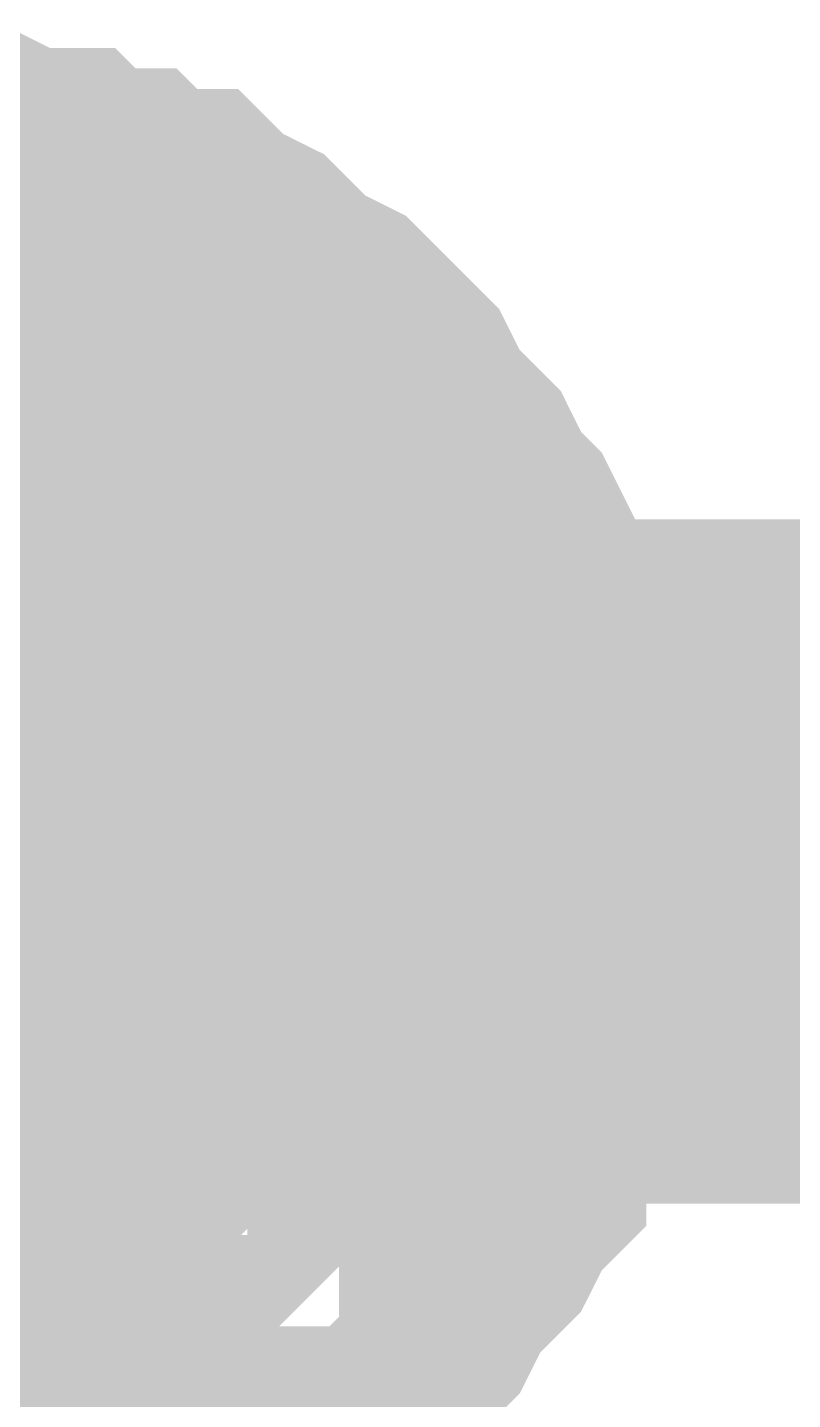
# Model space of a CAD drawing. Header units: inches. Extents: x 0 to 841, y 0 to 594.
# Drawn here: x 430.168 to 431.006, y 551.906 to 553.409 of the extents above; entities that cross this region are included whole.
import ezdxf

# ---------------------------------------------------------------- set-up
doc = ezdxf.new("R2010")
doc.units = ezdxf.units.IN
doc.layers.add('Sheet', color=255, linetype='Continuous')

msp = doc.modelspace()

# ---------------------------------------------------------------- linework, layer by layer
at = {"layer": 'Sheet'}
for points in [[(429.9997, 553.2591, 0.2997, 0.2997, 0), (430.0446, 553.2591, 0.2997, 0.2997, 0), (430.0895, 553.2591, 0.2997, 0.2997, 0), (430.1119, 553.2591, 0.2997, 0.2997, 0), (430.1569, 553.2366, 0.2997, 0.2997, 0), (430.2018, 553.2366, 0.2997, 0.2997, 0), (430.2242, 553.2142, 0.2997, 0.2997, 0), (430.2691, 553.2142, 0.2997, 0.2997, 0), (430.2916, 553.1917, 0.2997, 0.2997, 0), (430.3365, 553.1917, 0.2997, 0.2997, 0), (430.359, 553.1692, 0.2997, 0.2997, 0), (430.4039, 553.1468, 0.2997, 0.2997, 0), (430.4264, 553.1243, 0.2997, 0.2997, 0), (430.4488, 553.1019, 0.2997, 0.2997, 0), (430.4937, 553.0794, 0.2997, 0.2997, 0), (430.5162, 553.0569, 0.2997, 0.2997, 0), (430.5386, 553.0345, 0.2997, 0.2997, 0), (430.5611, 553.012, 0.2997, 0.2997, 0), (430.5836, 552.9671, 0.2997, 0.2997, 0), (430.606, 552.9446, 0.2997, 0.2997, 0), (430.6285, 552.9222, 0.2997, 0.2997, 0), (430.6509, 552.8773, 0.2997, 0.2997, 0), (430.6734, 552.8548, 0.2997, 0.2997, 0), (430.6958, 552.8099, 0.2997, 0.2997, 0), (430.6958, 552.7874, 0.2997, 0.2997, 0), (430.7183, 552.7425, 0.2997, 0.2997, 0), (430.7183, 552.7201, 0.2997, 0.2997, 0), (430.7408, 552.6751, 0.2997, 0.2997, 0), (430.7408, 552.6527, 0.2997, 0.2997, 0), (430.7632, 552.6078, 0.2997, 0.2997, 0), (430.7632, 552.5628, 0.2997, 0.2997, 0), (430.7632, 552.5404, 0.2997, 0.2997, 0), (430.7632, 552.4955, 0.2997, 0.2997, 0)], [(429.9997, 553.2591, 0.2997, 0.2997, 0), (430.0446, 553.2591, 0.2997, 0.2997, 0), (430.0895, 553.2591, 0.2997, 0.2997, 0), (430.1119, 553.2591, 0.2997, 0.2997, 0), (430.1569, 553.2366, 0.2997, 0.2997, 0), (430.2018, 553.2366, 0.2997, 0.2997, 0), (430.2242, 553.2142, 0.2997, 0.2997, 0), (430.2691, 553.2142, 0.2997, 0.2997, 0), (430.2916, 553.1917, 0.2997, 0.2997, 0), (430.3365, 553.1917, 0.2997, 0.2997, 0), (430.359, 553.1692, 0.2997, 0.2997, 0), (430.4039, 553.1468, 0.2997, 0.2997, 0), (430.4264, 553.1243, 0.2997, 0.2997, 0), (430.4488, 553.1019, 0.2997, 0.2997, 0), (430.4937, 553.0794, 0.2997, 0.2997, 0), (430.5162, 553.0569, 0.2997, 0.2997, 0), (430.5386, 553.0345, 0.2997, 0.2997, 0), (430.5611, 553.012, 0.2997, 0.2997, 0), (430.5836, 552.9671, 0.2997, 0.2997, 0), (430.606, 552.9446, 0.2997, 0.2997, 0), (430.6285, 552.9222, 0.2997, 0.2997, 0), (430.6509, 552.8773, 0.2997, 0.2997, 0), (430.6734, 552.8548, 0.2997, 0.2997, 0), (430.6958, 552.8099, 0.2997, 0.2997, 0), (430.6958, 552.7874, 0.2997, 0.2997, 0), (430.7183, 552.7425, 0.2997, 0.2997, 0), (430.7183, 552.7201, 0.2997, 0.2997, 0), (430.7408, 552.6751, 0.2997, 0.2997, 0), (430.7408, 552.6527, 0.2997, 0.2997, 0), (430.7632, 552.6078, 0.2997, 0.2997, 0), (430.7632, 552.5628, 0.2997, 0.2997, 0), (430.7632, 552.5404, 0.2997, 0.2997, 0), (430.7632, 552.4955, 0.2997, 0.2997, 0)], [(430.1119, 553.2591, 0.0991, 0.0991, 0), (430.1569, 553.2366, 0.0991, 0.0991, 0), (430.2018, 553.2366, 0.0991, 0.0991, 0), (430.2242, 553.2142, 0.0991, 0.0991, 0), (430.2691, 553.2142, 0.0991, 0.0991, 0), (430.2916, 553.1917, 0.0991, 0.0991, 0), (430.3365, 553.1917, 0.0991, 0.0991, 0), (430.359, 553.1692, 0.0991, 0.0991, 0), (430.4039, 553.1468, 0.0991, 0.0991, 0), (430.4264, 553.1243, 0.0991, 0.0991, 0), (430.4488, 553.1019, 0.0991, 0.0991, 0), (430.4937, 553.0794, 0.0991, 0.0991, 0), (430.5162, 553.0569, 0.0991, 0.0991, 0), (430.5386, 553.0345, 0.0991, 0.0991, 0), (430.5611, 553.012, 0.0991, 0.0991, 0), (430.5836, 552.9671, 0.0991, 0.0991, 0), (430.606, 552.9446, 0.0991, 0.0991, 0), (430.6285, 552.9222, 0.0991, 0.0991, 0), (430.6509, 552.8773, 0.0991, 0.0991, 0), (430.6734, 552.8548, 0.0991, 0.0991, 0), (430.6958, 552.8099, 0.0991, 0.0991, 0), (430.6958, 552.7874, 0.0991, 0.0991, 0), (430.7183, 552.7425, 0.0991, 0.0991, 0), (430.7183, 552.7201, 0.0991, 0.0991, 0), (430.7408, 552.6751, 0.0991, 0.0991, 0), (430.7408, 552.6527, 0.0991, 0.0991, 0), (430.7632, 552.6078, 0.0991, 0.0991, 0), (430.7632, 552.5628, 0.0991, 0.0991, 0), (430.7632, 552.5404, 0.0991, 0.0991, 0), (430.7632, 552.4955, 0.0991, 0.0991, 0)], [(430.1119, 553.2591, 0.0991, 0.0991, 0), (430.1569, 553.2366, 0.0991, 0.0991, 0), (430.2018, 553.2366, 0.0991, 0.0991, 0), (430.2242, 553.2142, 0.0991, 0.0991, 0), (430.2691, 553.2142, 0.0991, 0.0991, 0), (430.2916, 553.1917, 0.0991, 0.0991, 0), (430.3365, 553.1917, 0.0991, 0.0991, 0), (430.359, 553.1692, 0.0991, 0.0991, 0), (430.4039, 553.1468, 0.0991, 0.0991, 0), (430.4264, 553.1243, 0.0991, 0.0991, 0), (430.4488, 553.1019, 0.0991, 0.0991, 0), (430.4937, 553.0794, 0.0991, 0.0991, 0), (430.5162, 553.0569, 0.0991, 0.0991, 0), (430.5386, 553.0345, 0.0991, 0.0991, 0), (430.5611, 553.012, 0.0991, 0.0991, 0), (430.5836, 552.9671, 0.0991, 0.0991, 0), (430.606, 552.9446, 0.0991, 0.0991, 0), (430.6285, 552.9222, 0.0991, 0.0991, 0), (430.6509, 552.8773, 0.0991, 0.0991, 0), (430.6734, 552.8548, 0.0991, 0.0991, 0), (430.6958, 552.8099, 0.0991, 0.0991, 0), (430.6958, 552.7874, 0.0991, 0.0991, 0), (430.7183, 552.7425, 0.0991, 0.0991, 0), (430.7183, 552.7201, 0.0991, 0.0991, 0), (430.7408, 552.6751, 0.0991, 0.0991, 0), (430.7408, 552.6527, 0.0991, 0.0991, 0), (430.7632, 552.6078, 0.0991, 0.0991, 0), (430.7632, 552.5628, 0.0991, 0.0991, 0), (430.7632, 552.5404, 0.0991, 0.0991, 0), (430.7632, 552.4955, 0.0991, 0.0991, 0)], [(429.9997, 552.9896, 0.2997, 0.2997, 0), (430.0221, 552.9896, 0.2997, 0.2997, 0), (430.0446, 552.9896, 0.2997, 0.2997, 0), (430.0895, 552.9896, 0.2997, 0.2997, 0), (430.1119, 552.9896, 0.2997, 0.2997, 0), (430.1344, 552.9671, 0.2997, 0.2997, 0), (430.1569, 552.9671, 0.2997, 0.2997, 0), (430.1793, 552.9671, 0.2997, 0.2997, 0), (430.2018, 552.9446, 0.2997, 0.2997, 0), (430.2242, 552.9446, 0.2997, 0.2997, 0), (430.2467, 552.9222, 0.2997, 0.2997, 0), (430.2691, 552.9222, 0.2997, 0.2997, 0), (430.2916, 552.8997, 0.2997, 0.2997, 0), (430.3141, 552.8997, 0.2997, 0.2997, 0), (430.3365, 552.8773, 0.2997, 0.2997, 0), (430.359, 552.8548, 0.2997, 0.2997, 0), (430.359, 552.8548, 0.2997, 0.2997, 0), (430.3814, 552.8324, 0.2997, 0.2997, 0), (430.4039, 552.8099, 0.2997, 0.2997, 0), (430.4264, 552.7874, 0.2997, 0.2997, 0), (430.4264, 552.765, 0.2997, 0.2997, 0), (430.4488, 552.7425, 0.2997, 0.2997, 0), (430.4488, 552.7201, 0.2997, 0.2997, 0), (430.4713, 552.6976, 0.2997, 0.2997, 0), (430.4713, 552.6751, 0.2997, 0.2997, 0), (430.4937, 552.6751, 0.2997, 0.2997, 0), (430.4937, 552.6302, 0.2997, 0.2997, 0), (430.4937, 552.6078, 0.2997, 0.2997, 0), (430.5162, 552.5853, 0.2997, 0.2997, 0), (430.5162, 552.5628, 0.2997, 0.2997, 0), (430.5162, 552.5404, 0.2997, 0.2997, 0), (430.5162, 552.5179, 0.2997, 0.2997, 0), (430.5162, 552.4955, 0.2997, 0.2997, 0)], [(429.9997, 552.9896, 0.2997, 0.2997, 0), (430.0221, 552.9896, 0.2997, 0.2997, 0), (430.0446, 552.9896, 0.2997, 0.2997, 0), (430.0895, 552.9896, 0.2997, 0.2997, 0), (430.1119, 552.9896, 0.2997, 0.2997, 0), (430.1344, 552.9671, 0.2997, 0.2997, 0), (430.1569, 552.9671, 0.2997, 0.2997, 0), (430.1793, 552.9671, 0.2997, 0.2997, 0), (430.2018, 552.9446, 0.2997, 0.2997, 0), (430.2242, 552.9446, 0.2997, 0.2997, 0), (430.2467, 552.9222, 0.2997, 0.2997, 0), (430.2691, 552.9222, 0.2997, 0.2997, 0), (430.2916, 552.8997, 0.2997, 0.2997, 0), (430.3141, 552.8997, 0.2997, 0.2997, 0), (430.3365, 552.8773, 0.2997, 0.2997, 0), (430.359, 552.8548, 0.2997, 0.2997, 0), (430.359, 552.8548, 0.2997, 0.2997, 0), (430.3814, 552.8324, 0.2997, 0.2997, 0), (430.4039, 552.8099, 0.2997, 0.2997, 0), (430.4264, 552.7874, 0.2997, 0.2997, 0), (430.4264, 552.765, 0.2997, 0.2997, 0), (430.4488, 552.7425, 0.2997, 0.2997, 0), (430.4488, 552.7201, 0.2997, 0.2997, 0), (430.4713, 552.6976, 0.2997, 0.2997, 0), (430.4713, 552.6751, 0.2997, 0.2997, 0), (430.4937, 552.6751, 0.2997, 0.2997, 0), (430.4937, 552.6302, 0.2997, 0.2997, 0), (430.4937, 552.6078, 0.2997, 0.2997, 0), (430.5162, 552.5853, 0.2997, 0.2997, 0), (430.5162, 552.5628, 0.2997, 0.2997, 0), (430.5162, 552.5404, 0.2997, 0.2997, 0), (430.5162, 552.5179, 0.2997, 0.2997, 0), (430.5162, 552.4955, 0.2997, 0.2997, 0)], [(430.1119, 552.9896, 0.0991, 0.0991, 0), (430.1344, 552.9671, 0.0991, 0.0991, 0), (430.1569, 552.9671, 0.0991, 0.0991, 0), (430.1793, 552.9671, 0.0991, 0.0991, 0), (430.2018, 552.9446, 0.0991, 0.0991, 0), (430.2242, 552.9446, 0.0991, 0.0991, 0), (430.2467, 552.9222, 0.0991, 0.0991, 0), (430.2691, 552.9222, 0.0991, 0.0991, 0), (430.2916, 552.8997, 0.0991, 0.0991, 0), (430.3141, 552.8997, 0.0991, 0.0991, 0), (430.3365, 552.8773, 0.0991, 0.0991, 0), (430.359, 552.8548, 0.0991, 0.0991, 0), (430.359, 552.8548, 0.0991, 0.0991, 0), (430.3814, 552.8324, 0.0991, 0.0991, 0), (430.4039, 552.8099, 0.0991, 0.0991, 0), (430.4264, 552.7874, 0.0991, 0.0991, 0), (430.4264, 552.765, 0.0991, 0.0991, 0), (430.4488, 552.7425, 0.0991, 0.0991, 0), (430.4488, 552.7201, 0.0991, 0.0991, 0), (430.4713, 552.6976, 0.0991, 0.0991, 0), (430.4713, 552.6751, 0.0991, 0.0991, 0), (430.4937, 552.6751, 0.0991, 0.0991, 0), (430.4937, 552.6302, 0.0991, 0.0991, 0), (430.4937, 552.6078, 0.0991, 0.0991, 0), (430.5162, 552.5853, 0.0991, 0.0991, 0), (430.5162, 552.5628, 0.0991, 0.0991, 0), (430.5162, 552.5404, 0.0991, 0.0991, 0), (430.5162, 552.5179, 0.0991, 0.0991, 0), (430.5162, 552.4955, 0.0991, 0.0991, 0)], [(430.1119, 552.9896, 0.0991, 0.0991, 0), (430.1344, 552.9671, 0.0991, 0.0991, 0), (430.1569, 552.9671, 0.0991, 0.0991, 0), (430.1793, 552.9671, 0.0991, 0.0991, 0), (430.2018, 552.9446, 0.0991, 0.0991, 0), (430.2242, 552.9446, 0.0991, 0.0991, 0), (430.2467, 552.9222, 0.0991, 0.0991, 0), (430.2691, 552.9222, 0.0991, 0.0991, 0), (430.2916, 552.8997, 0.0991, 0.0991, 0), (430.3141, 552.8997, 0.0991, 0.0991, 0), (430.3365, 552.8773, 0.0991, 0.0991, 0), (430.359, 552.8548, 0.0991, 0.0991, 0), (430.359, 552.8548, 0.0991, 0.0991, 0), (430.3814, 552.8324, 0.0991, 0.0991, 0), (430.4039, 552.8099, 0.0991, 0.0991, 0), (430.4264, 552.7874, 0.0991, 0.0991, 0), (430.4264, 552.765, 0.0991, 0.0991, 0), (430.4488, 552.7425, 0.0991, 0.0991, 0), (430.4488, 552.7201, 0.0991, 0.0991, 0), (430.4713, 552.6976, 0.0991, 0.0991, 0), (430.4713, 552.6751, 0.0991, 0.0991, 0), (430.4937, 552.6751, 0.0991, 0.0991, 0), (430.4937, 552.6302, 0.0991, 0.0991, 0), (430.4937, 552.6078, 0.0991, 0.0991, 0), (430.5162, 552.5853, 0.0991, 0.0991, 0), (430.5162, 552.5628, 0.0991, 0.0991, 0), (430.5162, 552.5404, 0.0991, 0.0991, 0), (430.5162, 552.5179, 0.0991, 0.0991, 0), (430.5162, 552.4955, 0.0991, 0.0991, 0)], [(445.0015, 552.4955, 0.7493, 0.7493, 0), (429.9997, 552.4955, 0.7493, 0.7493, 0), (412.505, 552.4955, 0.7493, 0.7493, 0), (412.505, 552.4955, 0.7493, 0.7493, 0), (405.0041, 552.4955, 0.7493, 0.7493, 0), (405.0041, 552.4955, 0.7493, 0.7493, 0)], [(429.9997, 549.98, 0.7493, 0.7493, 0), (429.9997, 552.4955, 0.7493, 0.7493, 0)], [(430.5162, 552.4955, 0.2997, 0.2997, 0), (430.5162, 552.473, 0.2997, 0.2997, 0), (430.5162, 552.4505, 0.2997, 0.2997, 0), (430.5162, 552.4056, 0.2997, 0.2997, 0), (430.5162, 552.3832, 0.2997, 0.2997, 0), (430.4937, 552.3607, 0.2997, 0.2997, 0), (430.4937, 552.3382, 0.2997, 0.2997, 0), (430.4937, 552.3158, 0.2997, 0.2997, 0), (430.4713, 552.2933, 0.2997, 0.2997, 0), (430.4713, 552.2709, 0.2997, 0.2997, 0), (430.4488, 552.2484, 0.2997, 0.2997, 0), (430.4488, 552.226, 0.2997, 0.2997, 0), (430.4264, 552.2035, 0.2997, 0.2997, 0), (430.4264, 552.181, 0.2997, 0.2997, 0), (430.4039, 552.1586, 0.2997, 0.2997, 0), (430.3814, 552.1361, 0.2997, 0.2997, 0), (430.359, 552.1361, 0.2997, 0.2997, 0), (430.359, 552.1137, 0.2997, 0.2997, 0), (430.3365, 552.0912, 0.2997, 0.2997, 0), (430.3141, 552.0687, 0.2997, 0.2997, 0), (430.2916, 552.0687, 0.2997, 0.2997, 0), (430.2691, 552.0463, 0.2997, 0.2997, 0), (430.2467, 552.0463, 0.2997, 0.2997, 0), (430.2242, 552.0238, 0.2997, 0.2997, 0), (430.2018, 552.0238, 0.2997, 0.2997, 0), (430.1793, 552.0014, 0.2997, 0.2997, 0), (430.1569, 552.0014, 0.2997, 0.2997, 0), (430.1344, 552.0014, 0.2997, 0.2997, 0), (430.1119, 551.9789, 0.2997, 0.2997, 0), (430.0895, 551.9789, 0.2997, 0.2997, 0), (430.0446, 551.9789, 0.2997, 0.2997, 0), (430.0221, 551.9789, 0.2997, 0.2997, 0), (429.9997, 551.9789, 0.2997, 0.2997, 0)], [(430.5162, 552.4955, 0.2997, 0.2997, 0), (430.5162, 552.473, 0.2997, 0.2997, 0), (430.5162, 552.4505, 0.2997, 0.2997, 0), (430.5162, 552.4056, 0.2997, 0.2997, 0), (430.5162, 552.3832, 0.2997, 0.2997, 0), (430.4937, 552.3607, 0.2997, 0.2997, 0), (430.4937, 552.3382, 0.2997, 0.2997, 0), (430.4937, 552.3158, 0.2997, 0.2997, 0), (430.4713, 552.2933, 0.2997, 0.2997, 0), (430.4713, 552.2709, 0.2997, 0.2997, 0), (430.4488, 552.2484, 0.2997, 0.2997, 0), (430.4488, 552.226, 0.2997, 0.2997, 0), (430.4264, 552.2035, 0.2997, 0.2997, 0), (430.4264, 552.181, 0.2997, 0.2997, 0), (430.4039, 552.1586, 0.2997, 0.2997, 0), (430.3814, 552.1361, 0.2997, 0.2997, 0), (430.359, 552.1361, 0.2997, 0.2997, 0), (430.359, 552.1137, 0.2997, 0.2997, 0), (430.3365, 552.0912, 0.2997, 0.2997, 0), (430.3141, 552.0687, 0.2997, 0.2997, 0), (430.2916, 552.0687, 0.2997, 0.2997, 0), (430.2691, 552.0463, 0.2997, 0.2997, 0), (430.2467, 552.0463, 0.2997, 0.2997, 0), (430.2242, 552.0238, 0.2997, 0.2997, 0), (430.2018, 552.0238, 0.2997, 0.2997, 0), (430.1793, 552.0014, 0.2997, 0.2997, 0), (430.1569, 552.0014, 0.2997, 0.2997, 0), (430.1344, 552.0014, 0.2997, 0.2997, 0), (430.1119, 551.9789, 0.2997, 0.2997, 0), (430.0895, 551.9789, 0.2997, 0.2997, 0), (430.0446, 551.9789, 0.2997, 0.2997, 0), (430.0221, 551.9789, 0.2997, 0.2997, 0), (429.9997, 551.9789, 0.2997, 0.2997, 0)], [(430.7632, 552.4955, 0.2997, 0.2997, 0), (430.7632, 552.4505, 0.2997, 0.2997, 0), (430.7632, 552.4056, 0.2997, 0.2997, 0), (430.7632, 552.3832, 0.2997, 0.2997, 0), (430.7408, 552.3382, 0.2997, 0.2997, 0), (430.7408, 552.2933, 0.2997, 0.2997, 0), (430.7183, 552.2709, 0.2997, 0.2997, 0), (430.7183, 552.226, 0.2997, 0.2997, 0), (430.6958, 552.2035, 0.2997, 0.2997, 0), (430.6958, 552.1586, 0.2997, 0.2997, 0), (430.6734, 552.1361, 0.2997, 0.2997, 0), (430.6509, 552.0912, 0.2997, 0.2997, 0), (430.6285, 552.0687, 0.2997, 0.2997, 0), (430.606, 552.0463, 0.2997, 0.2997, 0), (430.5836, 552.0014, 0.2997, 0.2997, 0), (430.5611, 551.9789, 0.2997, 0.2997, 0), (430.5386, 551.9564, 0.2997, 0.2997, 0), (430.5162, 551.934, 0.2997, 0.2997, 0), (430.4937, 551.9115, 0.2997, 0.2997, 0), (430.4488, 551.8891, 0.2997, 0.2997, 0), (430.4264, 551.8666, 0.2997, 0.2997, 0), (430.4039, 551.8441, 0.2997, 0.2997, 0), (430.359, 551.8217, 0.2997, 0.2997, 0), (430.3365, 551.7992, 0.2997, 0.2997, 0), (430.2916, 551.7992, 0.2997, 0.2997, 0), (430.2691, 551.7768, 0.2997, 0.2997, 0), (430.2242, 551.7768, 0.2997, 0.2997, 0), (430.2018, 551.7543, 0.2997, 0.2997, 0)], [(430.7632, 552.4955, 0.2997, 0.2997, 0), (430.7632, 552.4505, 0.2997, 0.2997, 0), (430.7632, 552.4056, 0.2997, 0.2997, 0), (430.7632, 552.3832, 0.2997, 0.2997, 0), (430.7408, 552.3382, 0.2997, 0.2997, 0), (430.7408, 552.2933, 0.2997, 0.2997, 0), (430.7183, 552.2709, 0.2997, 0.2997, 0), (430.7183, 552.226, 0.2997, 0.2997, 0), (430.6958, 552.2035, 0.2997, 0.2997, 0), (430.6958, 552.1586, 0.2997, 0.2997, 0), (430.6734, 552.1361, 0.2997, 0.2997, 0), (430.6509, 552.0912, 0.2997, 0.2997, 0), (430.6285, 552.0687, 0.2997, 0.2997, 0), (430.606, 552.0463, 0.2997, 0.2997, 0), (430.5836, 552.0014, 0.2997, 0.2997, 0), (430.5611, 551.9789, 0.2997, 0.2997, 0), (430.5386, 551.9564, 0.2997, 0.2997, 0), (430.5162, 551.934, 0.2997, 0.2997, 0), (430.4937, 551.9115, 0.2997, 0.2997, 0), (430.4488, 551.8891, 0.2997, 0.2997, 0), (430.4264, 551.8666, 0.2997, 0.2997, 0), (430.4039, 551.8441, 0.2997, 0.2997, 0), (430.359, 551.8217, 0.2997, 0.2997, 0), (430.3365, 551.7992, 0.2997, 0.2997, 0), (430.2916, 551.7992, 0.2997, 0.2997, 0), (430.2691, 551.7768, 0.2997, 0.2997, 0), (430.2242, 551.7768, 0.2997, 0.2997, 0), (430.2018, 551.7543, 0.2997, 0.2997, 0)], [(430.5162, 552.4955, 0.2997, 0.2997, 0), (430.5162, 552.4955, 0.2997, 0.2997, 0), (430.5162, 552.4955, 0.2997, 0.2997, 0), (430.5162, 552.4955, 0.2997, 0.2997, 0), (430.5162, 552.4955, 0.2997, 0.2997, 0), (430.5162, 552.4955, 0.2997, 0.2997, 0), (430.5162, 552.4955, 0.2997, 0.2997, 0), (430.5162, 552.4955, 0.2997, 0.2997, 0), (430.5162, 552.4955, 0.2997, 0.2997, 0), (430.5162, 552.4955, 0.2997, 0.2997, 0), (430.5162, 552.4955, 0.2997, 0.2997, 0), (430.5162, 552.4955, 0.2997, 0.2997, 0), (430.5162, 552.4955, 0.2997, 0.2997, 0), (430.5162, 552.4955, 0.2997, 0.2997, 0), (430.5162, 552.4955, 0.2997, 0.2997, 0), (430.5162, 552.4955, 0.2997, 0.2997, 0), (430.5162, 552.4955, 0.2997, 0.2997, 0), (430.5162, 552.4955, 0.2997, 0.2997, 0), (430.5162, 552.4955, 0.2997, 0.2997, 0), (430.5162, 552.4955, 0.2997, 0.2997, 0), (430.5162, 552.4955, 0.2997, 0.2997, 0), (430.5162, 552.4955, 0.2997, 0.2997, 0), (430.5162, 552.4955, 0.2997, 0.2997, 0), (430.5162, 552.4955, 0.2997, 0.2997, 0), (430.5162, 552.4955, 0.2997, 0.2997, 0), (430.5162, 552.4955, 0.2997, 0.2997, 0), (430.5162, 552.4955, 0.2997, 0.2997, 0), (430.5162, 552.4955, 0.2997, 0.2997, 0), (430.5162, 552.4955, 0.2997, 0.2997, 0), (430.5162, 552.4955, 0.2997, 0.2997, 0), (430.5162, 552.4955, 0.2997, 0.2997, 0), (430.5162, 552.4955, 0.2997, 0.2997, 0), (430.5162, 552.4955, 0.2997, 0.2997, 0)], [(430.5162, 552.4955, 0.2997, 0.2997, 0), (430.5162, 552.4955, 0.2997, 0.2997, 0)], [(430.5162, 552.4955, 0.2997, 0.2997, 0), (430.5162, 552.4955, 0.2997, 0.2997, 0), (430.5162, 552.4955, 0.2997, 0.2997, 0), (430.5162, 552.4955, 0.2997, 0.2997, 0), (430.5162, 552.4955, 0.2997, 0.2997, 0), (430.5162, 552.4955, 0.2997, 0.2997, 0), (430.5162, 552.4955, 0.2997, 0.2997, 0), (430.5162, 552.4955, 0.2997, 0.2997, 0), (430.5162, 552.4955, 0.2997, 0.2997, 0), (430.5162, 552.4955, 0.2997, 0.2997, 0), (430.5162, 552.4955, 0.2997, 0.2997, 0), (430.5162, 552.4955, 0.2997, 0.2997, 0), (430.5162, 552.4955, 0.2997, 0.2997, 0), (430.5162, 552.4955, 0.2997, 0.2997, 0), (430.5162, 552.4955, 0.2997, 0.2997, 0), (430.5162, 552.4955, 0.2997, 0.2997, 0), (430.5162, 552.4955, 0.2997, 0.2997, 0), (430.5162, 552.4955, 0.2997, 0.2997, 0), (430.5162, 552.4955, 0.2997, 0.2997, 0), (430.5162, 552.4955, 0.2997, 0.2997, 0), (430.5162, 552.4955, 0.2997, 0.2997, 0), (430.5162, 552.4955, 0.2997, 0.2997, 0), (430.5162, 552.4955, 0.2997, 0.2997, 0), (430.5162, 552.4955, 0.2997, 0.2997, 0), (430.5162, 552.4955, 0.2997, 0.2997, 0), (430.5162, 552.4955, 0.2997, 0.2997, 0), (430.5162, 552.4955, 0.2997, 0.2997, 0), (430.5162, 552.4955, 0.2997, 0.2997, 0), (430.5162, 552.4955, 0.2997, 0.2997, 0), (430.5162, 552.4955, 0.2997, 0.2997, 0), (430.5162, 552.4955, 0.2997, 0.2997, 0), (430.5162, 552.4955, 0.2997, 0.2997, 0), (430.5162, 552.4955, 0.2997, 0.2997, 0)], [(430.5162, 552.4955, 0.2997, 0.2997, 0), (430.5162, 552.4955, 0.2997, 0.2997, 0)], [(430.7632, 552.4955, 0.2997, 0.2997, 0), (430.7632, 552.4955, 0.2997, 0.2997, 0), (430.7632, 552.4955, 0.2997, 0.2997, 0), (430.7632, 552.4955, 0.2997, 0.2997, 0), (430.7632, 552.4955, 0.2997, 0.2997, 0), (430.7632, 552.4955, 0.2997, 0.2997, 0), (430.7632, 552.4955, 0.2997, 0.2997, 0), (430.7632, 552.4955, 0.2997, 0.2997, 0), (430.7632, 552.4955, 0.2997, 0.2997, 0), (430.7632, 552.4955, 0.2997, 0.2997, 0), (430.7632, 552.4955, 0.2997, 0.2997, 0), (430.7632, 552.4955, 0.2997, 0.2997, 0), (430.7632, 552.4955, 0.2997, 0.2997, 0), (430.7632, 552.4955, 0.2997, 0.2997, 0), (430.7632, 552.4955, 0.2997, 0.2997, 0), (430.7632, 552.4955, 0.2997, 0.2997, 0), (430.7632, 552.4955, 0.2997, 0.2997, 0), (430.7632, 552.4955, 0.2997, 0.2997, 0), (430.7632, 552.4955, 0.2997, 0.2997, 0), (430.7632, 552.4955, 0.2997, 0.2997, 0), (430.7632, 552.4955, 0.2997, 0.2997, 0), (430.7632, 552.4955, 0.2997, 0.2997, 0), (430.7632, 552.4955, 0.2997, 0.2997, 0), (430.7632, 552.4955, 0.2997, 0.2997, 0), (430.7632, 552.4955, 0.2997, 0.2997, 0), (430.7632, 552.4955, 0.2997, 0.2997, 0), (430.7632, 552.4955, 0.2997, 0.2997, 0), (430.7632, 552.4955, 0.2997, 0.2997, 0), (430.7632, 552.4955, 0.2997, 0.2997, 0), (430.7632, 552.4955, 0.2997, 0.2997, 0), (430.7632, 552.4955, 0.2997, 0.2997, 0), (430.7632, 552.4955, 0.2997, 0.2997, 0), (430.7632, 552.4955, 0.2997, 0.2997, 0)], [(430.7632, 552.4955, 0.2997, 0.2997, 0), (430.7632, 552.4955, 0.2997, 0.2997, 0)], [(430.7632, 552.4955, 0.2997, 0.2997, 0), (430.7632, 552.4955, 0.2997, 0.2997, 0), (430.7632, 552.4955, 0.2997, 0.2997, 0), (430.7632, 552.4955, 0.2997, 0.2997, 0), (430.7632, 552.4955, 0.2997, 0.2997, 0), (430.7632, 552.4955, 0.2997, 0.2997, 0), (430.7632, 552.4955, 0.2997, 0.2997, 0), (430.7632, 552.4955, 0.2997, 0.2997, 0), (430.7632, 552.4955, 0.2997, 0.2997, 0), (430.7632, 552.4955, 0.2997, 0.2997, 0), (430.7632, 552.4955, 0.2997, 0.2997, 0), (430.7632, 552.4955, 0.2997, 0.2997, 0), (430.7632, 552.4955, 0.2997, 0.2997, 0), (430.7632, 552.4955, 0.2997, 0.2997, 0), (430.7632, 552.4955, 0.2997, 0.2997, 0), (430.7632, 552.4955, 0.2997, 0.2997, 0), (430.7632, 552.4955, 0.2997, 0.2997, 0), (430.7632, 552.4955, 0.2997, 0.2997, 0), (430.7632, 552.4955, 0.2997, 0.2997, 0), (430.7632, 552.4955, 0.2997, 0.2997, 0), (430.7632, 552.4955, 0.2997, 0.2997, 0), (430.7632, 552.4955, 0.2997, 0.2997, 0), (430.7632, 552.4955, 0.2997, 0.2997, 0), (430.7632, 552.4955, 0.2997, 0.2997, 0), (430.7632, 552.4955, 0.2997, 0.2997, 0), (430.7632, 552.4955, 0.2997, 0.2997, 0), (430.7632, 552.4955, 0.2997, 0.2997, 0), (430.7632, 552.4955, 0.2997, 0.2997, 0), (430.7632, 552.4955, 0.2997, 0.2997, 0), (430.7632, 552.4955, 0.2997, 0.2997, 0), (430.7632, 552.4955, 0.2997, 0.2997, 0), (430.7632, 552.4955, 0.2997, 0.2997, 0), (430.7632, 552.4955, 0.2997, 0.2997, 0)], [(430.7632, 552.4955, 0.2997, 0.2997, 0), (430.7632, 552.4955, 0.2997, 0.2997, 0)], [(430.5162, 552.4955, 0.0991, 0.0991, 0), (430.5162, 552.473, 0.0991, 0.0991, 0), (430.5162, 552.4505, 0.0991, 0.0991, 0), (430.5162, 552.4056, 0.0991, 0.0991, 0), (430.5162, 552.3832, 0.0991, 0.0991, 0), (430.4937, 552.3607, 0.0991, 0.0991, 0), (430.4937, 552.3382, 0.0991, 0.0991, 0), (430.4937, 552.3158, 0.0991, 0.0991, 0), (430.4713, 552.2933, 0.0991, 0.0991, 0), (430.4713, 552.2709, 0.0991, 0.0991, 0), (430.4488, 552.2484, 0.0991, 0.0991, 0), (430.4488, 552.226, 0.0991, 0.0991, 0), (430.4264, 552.2035, 0.0991, 0.0991, 0), (430.4264, 552.181, 0.0991, 0.0991, 0), (430.4039, 552.1586, 0.0991, 0.0991, 0), (430.3814, 552.1361, 0.0991, 0.0991, 0), (430.359, 552.1361, 0.0991, 0.0991, 0), (430.359, 552.1137, 0.0991, 0.0991, 0), (430.3365, 552.0912, 0.0991, 0.0991, 0), (430.3141, 552.0687, 0.0991, 0.0991, 0), (430.2916, 552.0687, 0.0991, 0.0991, 0), (430.2691, 552.0463, 0.0991, 0.0991, 0), (430.2467, 552.0463, 0.0991, 0.0991, 0), (430.2242, 552.0238, 0.0991, 0.0991, 0), (430.2018, 552.0238, 0.0991, 0.0991, 0), (430.1793, 552.0014, 0.0991, 0.0991, 0), (430.1569, 552.0014, 0.0991, 0.0991, 0), (430.1344, 552.0014, 0.0991, 0.0991, 0), (430.1119, 551.9789, 0.0991, 0.0991, 0)], [(430.5162, 552.4955, 0.0991, 0.0991, 0), (430.5162, 552.473, 0.0991, 0.0991, 0), (430.5162, 552.4505, 0.0991, 0.0991, 0), (430.5162, 552.4056, 0.0991, 0.0991, 0), (430.5162, 552.3832, 0.0991, 0.0991, 0), (430.4937, 552.3607, 0.0991, 0.0991, 0), (430.4937, 552.3382, 0.0991, 0.0991, 0), (430.4937, 552.3158, 0.0991, 0.0991, 0), (430.4713, 552.2933, 0.0991, 0.0991, 0), (430.4713, 552.2709, 0.0991, 0.0991, 0), (430.4488, 552.2484, 0.0991, 0.0991, 0), (430.4488, 552.226, 0.0991, 0.0991, 0), (430.4264, 552.2035, 0.0991, 0.0991, 0), (430.4264, 552.181, 0.0991, 0.0991, 0), (430.4039, 552.1586, 0.0991, 0.0991, 0), (430.3814, 552.1361, 0.0991, 0.0991, 0), (430.359, 552.1361, 0.0991, 0.0991, 0), (430.359, 552.1137, 0.0991, 0.0991, 0), (430.3365, 552.0912, 0.0991, 0.0991, 0), (430.3141, 552.0687, 0.0991, 0.0991, 0), (430.2916, 552.0687, 0.0991, 0.0991, 0), (430.2691, 552.0463, 0.0991, 0.0991, 0), (430.2467, 552.0463, 0.0991, 0.0991, 0), (430.2242, 552.0238, 0.0991, 0.0991, 0), (430.2018, 552.0238, 0.0991, 0.0991, 0), (430.1793, 552.0014, 0.0991, 0.0991, 0), (430.1569, 552.0014, 0.0991, 0.0991, 0), (430.1344, 552.0014, 0.0991, 0.0991, 0), (430.1119, 551.9789, 0.0991, 0.0991, 0)], [(430.7632, 552.4955, 0.0991, 0.0991, 0), (430.7632, 552.4505, 0.0991, 0.0991, 0), (430.7632, 552.4056, 0.0991, 0.0991, 0), (430.7632, 552.3832, 0.0991, 0.0991, 0), (430.7408, 552.3382, 0.0991, 0.0991, 0), (430.7408, 552.2933, 0.0991, 0.0991, 0), (430.7183, 552.2709, 0.0991, 0.0991, 0), (430.7183, 552.226, 0.0991, 0.0991, 0), (430.6958, 552.2035, 0.0991, 0.0991, 0), (430.6958, 552.1586, 0.0991, 0.0991, 0), (430.6734, 552.1361, 0.0991, 0.0991, 0), (430.6509, 552.0912, 0.0991, 0.0991, 0), (430.6285, 552.0687, 0.0991, 0.0991, 0), (430.606, 552.0463, 0.0991, 0.0991, 0), (430.5836, 552.0014, 0.0991, 0.0991, 0), (430.5611, 551.9789, 0.0991, 0.0991, 0), (430.5386, 551.9564, 0.0991, 0.0991, 0), (430.5162, 551.934, 0.0991, 0.0991, 0), (430.4937, 551.9115, 0.0991, 0.0991, 0), (430.4488, 551.8891, 0.0991, 0.0991, 0), (430.4264, 551.8666, 0.0991, 0.0991, 0), (430.4039, 551.8441, 0.0991, 0.0991, 0)], [(430.7632, 552.4955, 0.0991, 0.0991, 0), (430.7632, 552.4505, 0.0991, 0.0991, 0), (430.7632, 552.4056, 0.0991, 0.0991, 0), (430.7632, 552.3832, 0.0991, 0.0991, 0), (430.7408, 552.3382, 0.0991, 0.0991, 0), (430.7408, 552.2933, 0.0991, 0.0991, 0), (430.7183, 552.2709, 0.0991, 0.0991, 0), (430.7183, 552.226, 0.0991, 0.0991, 0), (430.6958, 552.2035, 0.0991, 0.0991, 0), (430.6958, 552.1586, 0.0991, 0.0991, 0), (430.6734, 552.1361, 0.0991, 0.0991, 0), (430.6509, 552.0912, 0.0991, 0.0991, 0), (430.6285, 552.0687, 0.0991, 0.0991, 0), (430.606, 552.0463, 0.0991, 0.0991, 0), (430.5836, 552.0014, 0.0991, 0.0991, 0), (430.5611, 551.9789, 0.0991, 0.0991, 0), (430.5386, 551.9564, 0.0991, 0.0991, 0), (430.5162, 551.934, 0.0991, 0.0991, 0), (430.4937, 551.9115, 0.0991, 0.0991, 0), (430.4488, 551.8891, 0.0991, 0.0991, 0), (430.4264, 551.8666, 0.0991, 0.0991, 0), (430.4039, 551.8441, 0.0991, 0.0991, 0)], [(430.5162, 552.4955, 0.0991, 0.0991, 0), (430.5162, 552.4955, 0.0991, 0.0991, 0), (430.5162, 552.4955, 0.0991, 0.0991, 0), (430.5162, 552.4955, 0.0991, 0.0991, 0), (430.5162, 552.4955, 0.0991, 0.0991, 0), (430.5162, 552.4955, 0.0991, 0.0991, 0), (430.5162, 552.4955, 0.0991, 0.0991, 0), (430.5162, 552.4955, 0.0991, 0.0991, 0), (430.5162, 552.4955, 0.0991, 0.0991, 0), (430.5162, 552.4955, 0.0991, 0.0991, 0), (430.5162, 552.4955, 0.0991, 0.0991, 0), (430.5162, 552.4955, 0.0991, 0.0991, 0), (430.5162, 552.4955, 0.0991, 0.0991, 0), (430.5162, 552.4955, 0.0991, 0.0991, 0), (430.5162, 552.4955, 0.0991, 0.0991, 0), (430.5162, 552.4955, 0.0991, 0.0991, 0), (430.5162, 552.4955, 0.0991, 0.0991, 0), (430.5162, 552.4955, 0.0991, 0.0991, 0), (430.5162, 552.4955, 0.0991, 0.0991, 0), (430.5162, 552.4955, 0.0991, 0.0991, 0), (430.5162, 552.4955, 0.0991, 0.0991, 0), (430.5162, 552.4955, 0.0991, 0.0991, 0), (430.5162, 552.4955, 0.0991, 0.0991, 0), (430.5162, 552.4955, 0.0991, 0.0991, 0), (430.5162, 552.4955, 0.0991, 0.0991, 0), (430.5162, 552.4955, 0.0991, 0.0991, 0), (430.5162, 552.4955, 0.0991, 0.0991, 0), (430.5162, 552.4955, 0.0991, 0.0991, 0), (430.5162, 552.4955, 0.0991, 0.0991, 0), (430.5162, 552.4955, 0.0991, 0.0991, 0), (430.5162, 552.4955, 0.0991, 0.0991, 0), (430.5162, 552.4955, 0.0991, 0.0991, 0), (430.5162, 552.4955, 0.0991, 0.0991, 0)], [(430.5162, 552.4955, 0.0991, 0.0991, 0), (430.5162, 552.4955, 0.0991, 0.0991, 0)], [(430.5162, 552.4955, 0.0991, 0.0991, 0), (430.5162, 552.4955, 0.0991, 0.0991, 0), (430.5162, 552.4955, 0.0991, 0.0991, 0), (430.5162, 552.4955, 0.0991, 0.0991, 0), (430.5162, 552.4955, 0.0991, 0.0991, 0), (430.5162, 552.4955, 0.0991, 0.0991, 0), (430.5162, 552.4955, 0.0991, 0.0991, 0), (430.5162, 552.4955, 0.0991, 0.0991, 0), (430.5162, 552.4955, 0.0991, 0.0991, 0), (430.5162, 552.4955, 0.0991, 0.0991, 0), (430.5162, 552.4955, 0.0991, 0.0991, 0), (430.5162, 552.4955, 0.0991, 0.0991, 0), (430.5162, 552.4955, 0.0991, 0.0991, 0), (430.5162, 552.4955, 0.0991, 0.0991, 0), (430.5162, 552.4955, 0.0991, 0.0991, 0), (430.5162, 552.4955, 0.0991, 0.0991, 0), (430.5162, 552.4955, 0.0991, 0.0991, 0), (430.5162, 552.4955, 0.0991, 0.0991, 0), (430.5162, 552.4955, 0.0991, 0.0991, 0), (430.5162, 552.4955, 0.0991, 0.0991, 0), (430.5162, 552.4955, 0.0991, 0.0991, 0), (430.5162, 552.4955, 0.0991, 0.0991, 0), (430.5162, 552.4955, 0.0991, 0.0991, 0), (430.5162, 552.4955, 0.0991, 0.0991, 0), (430.5162, 552.4955, 0.0991, 0.0991, 0), (430.5162, 552.4955, 0.0991, 0.0991, 0), (430.5162, 552.4955, 0.0991, 0.0991, 0), (430.5162, 552.4955, 0.0991, 0.0991, 0), (430.5162, 552.4955, 0.0991, 0.0991, 0), (430.5162, 552.4955, 0.0991, 0.0991, 0), (430.5162, 552.4955, 0.0991, 0.0991, 0), (430.5162, 552.4955, 0.0991, 0.0991, 0), (430.5162, 552.4955, 0.0991, 0.0991, 0)], [(430.5162, 552.4955, 0.0991, 0.0991, 0), (430.5162, 552.4955, 0.0991, 0.0991, 0)], [(430.7632, 552.4955, 0.0991, 0.0991, 0), (430.7632, 552.4955, 0.0991, 0.0991, 0), (430.7632, 552.4955, 0.0991, 0.0991, 0), (430.7632, 552.4955, 0.0991, 0.0991, 0), (430.7632, 552.4955, 0.0991, 0.0991, 0), (430.7632, 552.4955, 0.0991, 0.0991, 0), (430.7632, 552.4955, 0.0991, 0.0991, 0), (430.7632, 552.4955, 0.0991, 0.0991, 0), (430.7632, 552.4955, 0.0991, 0.0991, 0), (430.7632, 552.4955, 0.0991, 0.0991, 0), (430.7632, 552.4955, 0.0991, 0.0991, 0), (430.7632, 552.4955, 0.0991, 0.0991, 0), (430.7632, 552.4955, 0.0991, 0.0991, 0), (430.7632, 552.4955, 0.0991, 0.0991, 0), (430.7632, 552.4955, 0.0991, 0.0991, 0), (430.7632, 552.4955, 0.0991, 0.0991, 0), (430.7632, 552.4955, 0.0991, 0.0991, 0), (430.7632, 552.4955, 0.0991, 0.0991, 0), (430.7632, 552.4955, 0.0991, 0.0991, 0), (430.7632, 552.4955, 0.0991, 0.0991, 0), (430.7632, 552.4955, 0.0991, 0.0991, 0), (430.7632, 552.4955, 0.0991, 0.0991, 0), (430.7632, 552.4955, 0.0991, 0.0991, 0), (430.7632, 552.4955, 0.0991, 0.0991, 0), (430.7632, 552.4955, 0.0991, 0.0991, 0), (430.7632, 552.4955, 0.0991, 0.0991, 0), (430.7632, 552.4955, 0.0991, 0.0991, 0), (430.7632, 552.4955, 0.0991, 0.0991, 0), (430.7632, 552.4955, 0.0991, 0.0991, 0), (430.7632, 552.4955, 0.0991, 0.0991, 0), (430.7632, 552.4955, 0.0991, 0.0991, 0), (430.7632, 552.4955, 0.0991, 0.0991, 0), (430.7632, 552.4955, 0.0991, 0.0991, 0)], [(430.7632, 552.4955, 0.0991, 0.0991, 0), (430.7632, 552.4955, 0.0991, 0.0991, 0)], [(430.7632, 552.4955, 0.0991, 0.0991, 0), (430.7632, 552.4955, 0.0991, 0.0991, 0), (430.7632, 552.4955, 0.0991, 0.0991, 0), (430.7632, 552.4955, 0.0991, 0.0991, 0), (430.7632, 552.4955, 0.0991, 0.0991, 0), (430.7632, 552.4955, 0.0991, 0.0991, 0), (430.7632, 552.4955, 0.0991, 0.0991, 0), (430.7632, 552.4955, 0.0991, 0.0991, 0), (430.7632, 552.4955, 0.0991, 0.0991, 0), (430.7632, 552.4955, 0.0991, 0.0991, 0), (430.7632, 552.4955, 0.0991, 0.0991, 0), (430.7632, 552.4955, 0.0991, 0.0991, 0), (430.7632, 552.4955, 0.0991, 0.0991, 0), (430.7632, 552.4955, 0.0991, 0.0991, 0), (430.7632, 552.4955, 0.0991, 0.0991, 0), (430.7632, 552.4955, 0.0991, 0.0991, 0), (430.7632, 552.4955, 0.0991, 0.0991, 0), (430.7632, 552.4955, 0.0991, 0.0991, 0), (430.7632, 552.4955, 0.0991, 0.0991, 0), (430.7632, 552.4955, 0.0991, 0.0991, 0), (430.7632, 552.4955, 0.0991, 0.0991, 0), (430.7632, 552.4955, 0.0991, 0.0991, 0), (430.7632, 552.4955, 0.0991, 0.0991, 0), (430.7632, 552.4955, 0.0991, 0.0991, 0), (430.7632, 552.4955, 0.0991, 0.0991, 0), (430.7632, 552.4955, 0.0991, 0.0991, 0), (430.7632, 552.4955, 0.0991, 0.0991, 0), (430.7632, 552.4955, 0.0991, 0.0991, 0), (430.7632, 552.4955, 0.0991, 0.0991, 0), (430.7632, 552.4955, 0.0991, 0.0991, 0), (430.7632, 552.4955, 0.0991, 0.0991, 0), (430.7632, 552.4955, 0.0991, 0.0991, 0), (430.7632, 552.4955, 0.0991, 0.0991, 0)], [(430.7632, 552.4955, 0.0991, 0.0991, 0), (430.7632, 552.4955, 0.0991, 0.0991, 0)]]:
    msp.add_lwpolyline(points, format="xyseb", dxfattribs=at)
msp.add_lwpolyline([(429.746, 552.5, 0.508, 0.508, 1), (430.254, 552.5, 0.508, 0.508, 1)], format="xyseb", close=True, dxfattribs=at)

doc.saveas('drawing.dxf')
